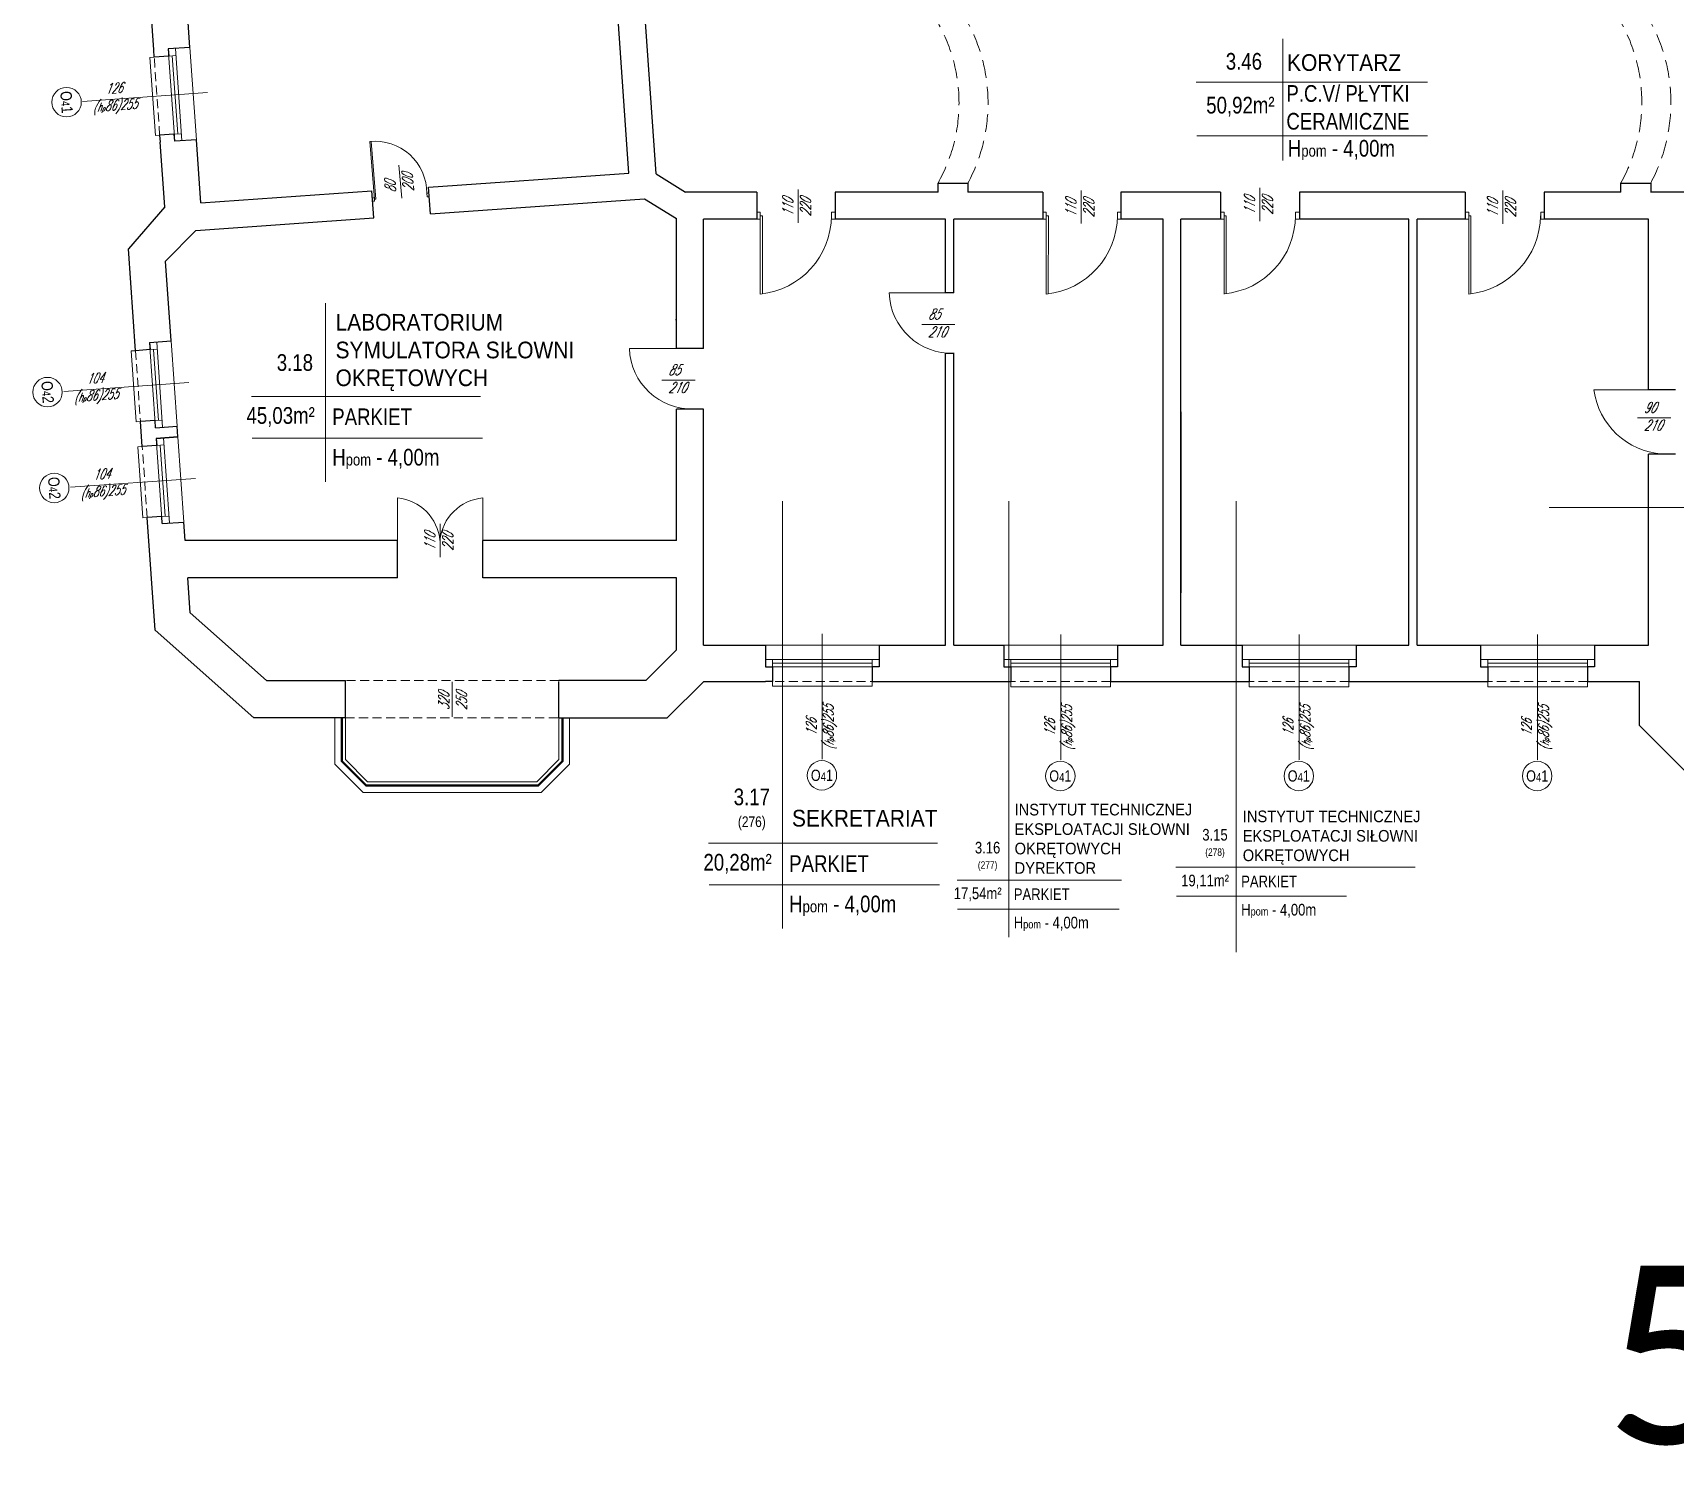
# Model space of a CAD drawing. Header units: millimetres. Extents: x -18485 to 40303, y -22087 to 35064.
# Drawn here: x 1768 to 4075, y -3885 to -1853 of the extents above; entities that cross this region are included whole.
import ezdxf

# ---------------------------------------------------------------- set-up
doc = ezdxf.new("R2010")
doc.units = ezdxf.units.MM
doc.linetypes.add('DASHED', pattern=[19.05, 12.7, -6.35])
doc.layers.get('0').update_dxf_attribs({"lineweight": 25})
for name, color, linetype, lineweight in [('01 parter - ściany', 2, 'Continuous', 25), ('03-01_okna', 5, 'Continuous', 15), ('03_drzwi', 1, 'Continuous', 0), ('04-1_widok', 251, 'Continuous', 5), ('04-2_nad', 251, 'DASHED', 5), ('05-03_opis', 10, 'Continuous', 5)]:
    doc.layers.add(name, color=color, linetype=linetype, lineweight=lineweight)
doc.styles.add('ariel', font='arial.ttf', dxfattribs={"width": 0.8})
doc.styles.add('ariel_wym', font='simplex.shx', dxfattribs={"width": 0.65, "oblique": 25})
doc.styles.get("Standard").update_dxf_attribs({"font": 'txt.shx'})

msp = doc.modelspace()

# ---------------------------------------------------------------- linework, layer by layer
at = {"layer": '01 parter - ściany'}
for p, q in [((1937.6, -1877.5), (1922.9, -1667.5)), ((1988.4, -1874), (1973.8, -1664)), ((2605.3, -2050.4), (2590.1, -1834.4)), ((2643.4, -2051.7), (2628.1, -1831.8)), ((1938.3, -1887.5), (1937.6, -1877.5)), ((1958.7, -1886.1), (1938.3, -1887.5)), ((1988.4, -1874), (1958, -1876.1)), ((1958, -1876.1), (1958.7, -1886.1)), ((1966.4, -1995.8), (1945.9, -1997.2)), ((1945.9, -1997.2), (1946.6, -2007.2)), ((1953, -2098), (1946.6, -2007.2)), ((1967.1, -2005.8), (1966.4, -1995.8)), ((1997.5, -2003.7), (1967.1, -2005.8)), ((2003.7, -2092.4), (1997.5, -2003.7)), ((2323.6, -2070.1), (2605.3, -2050.4)), ((2643.4, -2051.7), (2684.8, -2077.4)), ((2003.7, -2092.4), (2243.9, -2075.6)), ((2246.6, -2113.3), (2243.9, -2075.6)), ((2326.3, -2107.7), (2323.6, -2070.1)), ((3039.6, -2077.4), (3039.6, -2064.4)), ((3039.6, -2064.4), (3081.6, -2064.4)), ((3081.6, -2064.4), (3081.6, -2077.4)), ((3999, -2077.4), (3999, -2064.3)), ((3999, -2064.4), (4041, -2064.4)), ((4041, -2064.4), (4041, -2077.4)), ((1953, -2098), (1902, -2156.7)), ((1953, -2098), (1902, -2156.7)), ((2326.3, -2107.7), (2627.2, -2086.4)), ((2627.2, -2086.4), (2671.9, -2114.2)), ((2784.8, -2077.4), (2684.8, -2077.4)), ((2784.8, -2077.4), (2784.8, -2115.4)), ((3039.6, -2077.4), (2894.8, -2077.4)), ((2894.8, -2077.4), (2894.8, -2115.4)), ((3186.6, -2077.4), (3081.6, -2077.4)), ((3186.6, -2077.4), (3186.6, -2115.4)), ((3436.6, -2077.4), (3296.6, -2077.4)), ((3296.6, -2077.4), (3296.6, -2115.4)), ((3436.6, -2077.4), (3436.6, -2115.4)), ((3780.3, -2077.4), (3547.2, -2077.4)), ((3547.2, -2077.4), (3547.2, -2115.4)), ((3780.3, -2077.4), (3780.3, -2115.4)), ((3999, -2077.4), (3891.3, -2077.4)), ((3891.3, -2077.4), (3891.3, -2115.4)), ((4264.6, -2077.4), (4040.8, -2077.4)), ((1996.5, -2131), (2246.6, -2113.3)), ((2671.9, -2296.9), (2671.9, -2114.2)), ((2784.8, -2115.4), (2709.9, -2115.4)), ((2709.9, -2296.9), (2709.9, -2115.4)), ((3049.9, -2115.4), (2894.8, -2115.4)), ((3049.9, -2218.7), (3049.9, -2115.4)), ((3186.6, -2115.4), (3061.9, -2115.4)), ((3061.9, -2218.7), (3061.9, -2115.4)), ((3355.9, -2115.4), (3296.6, -2115.4)), ((3355.9, -2713.4), (3355.9, -2115.4)), ((3436.6, -2115.4), (3380.9, -2115.4)), ((3380.9, -2713.4), (3380.9, -2115.4)), ((3700.9, -2115.4), (3547.2, -2115.4)), ((3700.9, -2713.4), (3700.9, -2115.4)), ((3780.3, -2115.4), (3712.9, -2115.4)), ((3712.9, -2713.4), (3712.9, -2115.4)), ((3712.9, -2713.4), (3712.9, -2115.4)), ((4037.9, -2115.4), (3891.3, -2115.4)), ((4037.9, -2355.1), (4037.9, -2115.4)), ((1954.3, -2174.2), (1996.5, -2131)), ((1912, -2299.9), (1902, -2156.7)), ((1912, -2299.9), (1902, -2156.7)), ((1962.1, -2286.3), (1954.3, -2174.2)), ((2671.9, -2296.9), (2671.9, -2199.7)), ((3061.9, -2218.7), (3049.9, -2218.7)), ((2670.7, -2256.7), (2671.9, -2255.5)), ((1932.4, -2298.4), (1912, -2299.9)), ((1931.7, -2288.5), (1962.1, -2286.3)), ((1931.7, -2288.5), (1932.4, -2298.4)), ((2709.9, -2296.9), (2671.9, -2296.9)), ((3049.9, -2713.4), (3049.9, -2303.7)), ((3062, -2303.7), (3049.9, -2303.7)), ((3061.9, -2713.4), (3061.9, -2303.7)), ((4075.9, -2355.1), (4037.9, -2355.1)), ((1939.4, -2398.2), (1918.9, -2399.6)), ((1921.4, -2434.5), (1918.9, -2399.6)), ((1921.4, -2434.5), (1918.9, -2399.6)), ((1921.4, -2434.5), (1918.9, -2399.6)), ((1940.1, -2408.2), (1939.4, -2398.2)), ((2671.9, -2566.7), (2671.9, -2381.9)), ((2710, -2381.9), (2671.9, -2381.9)), ((2709.9, -2713.4), (2710, -2381.9)), ((1940.1, -2408.2), (1970.5, -2406)), ((1941.1, -2423.1), (1971.6, -2421)), ((1971.6, -2421), (1941.1, -2423.1)), ((1971.6, -2421), (1970.5, -2406)), ((1971.6, -2421), (1970.5, -2406)), ((1941.8, -2433.1), (1921.4, -2434.5)), ((1941.1, -2423.1), (1941.8, -2433.1)), ((4037.9, -2713.4), (4037.9, -2445.1)), ((4075.9, -2445.1), (4037.9, -2445.1)), ((1948.8, -2532.9), (1928.4, -2534.3)), ((1939.4, -2692.3), (1928.4, -2534.3)), ((1939.4, -2692.3), (1928.4, -2534.3)), ((1949.5, -2542.8), (1948.8, -2532.9)), ((1949.5, -2542.8), (1979.9, -2540.7)), ((1981.7, -2566.7), (1979.9, -2540.7)), ((2218.5, -2566.7), (1981.7, -2566.7)), ((2280.2, -2566.7), (2218.5, -2566.7)), ((2280.2, -2619.2), (2280.2, -2566.7)), ((2571.9, -2566.7), (2400.2, -2566.7)), ((2400.2, -2619.2), (2400.2, -2566.7)), ((2671.9, -2566.7), (2571.9, -2566.7)), ((2280.2, -2619.2), (1985.4, -2619.2)), ((1988.8, -2668), (1985.4, -2619.2)), ((2671.9, -2619.2), (2400.2, -2619.2)), ((2671.9, -2720.3), (2671.9, -2619.2)), ((1988.8, -2668), (2095.9, -2763.1)), ((1939.4, -2692.3), (2078.3, -2815.7)), ((2671.9, -2720.3), (2629.1, -2763.1)), ((2709.9, -2713.4), (2796.9, -2713.4)), ((2796.9, -2713.4), (2796.9, -2743.9)), ((2956.9, -2713.4), (3049.9, -2713.4)), ((2956.9, -2713.4), (2956.9, -2743.9)), ((3061.9, -2713.4), (3131.9, -2713.4)), ((3131.9, -2713.4), (3131.9, -2743.9)), ((3291.9, -2713.4), (3355.9, -2713.4)), ((3291.9, -2713.4), (3291.9, -2743.9)), ((3380.9, -2713.4), (3466.9, -2713.4)), ((3466.9, -2713.4), (3466.9, -2743.9)), ((3626.9, -2713.4), (3700.9, -2713.4)), ((3626.9, -2713.4), (3626.9, -2743.9)), ((3712.9, -2713.4), (3801.9, -2713.4)), ((3801.9, -2713.4), (3801.9, -2743.9)), ((3961.9, -2713.4), (4037.9, -2713.4)), ((3961.9, -2713.4), (3961.9, -2743.9)), ((2796.9, -2743.9), (2806.9, -2743.9)), ((2806.9, -2743.9), (2806.9, -2764.4)), ((2956.9, -2743.9), (2946.9, -2743.9)), ((2946.9, -2743.9), (2946.9, -2764.4)), ((3131.9, -2743.9), (3141.9, -2743.9)), ((3141.9, -2743.9), (3141.9, -2764.4)), ((3291.9, -2743.9), (3281.9, -2743.9)), ((3281.9, -2743.9), (3281.9, -2764.4)), ((3466.9, -2743.9), (3476.9, -2743.9)), ((3476.9, -2743.9), (3476.9, -2764.4)), ((3626.9, -2743.9), (3616.9, -2743.9)), ((3616.9, -2743.9), (3616.9, -2764.4)), ((3801.9, -2743.9), (3811.9, -2743.9)), ((3811.9, -2743.9), (3811.9, -2764.4)), ((3961.9, -2743.9), (3951.9, -2743.9)), ((3951.9, -2743.9), (3951.9, -2764.4)), ((2095.9, -2763.1), (2206.9, -2763.1)), ((2206.9, -2815.7), (2206.9, -2763.1)), ((2629.1, -2763.1), (2506.9, -2763.1)), ((2506.9, -2815.7), (2506.9, -2764.7)), ((2710.3, -2764.4), (2659, -2815.7)), ((2710.3, -2764.4), (2796.9, -2764.4)), ((2806.9, -2764.4), (2796.9, -2764.4)), ((2946.9, -2764.4), (2956.9, -2764.4)), ((2956.9, -2764.4), (3141.9, -2764.4)), ((3281.9, -2764.4), (3476.9, -2764.4)), ((3616.9, -2764.4), (3811.9, -2764.4)), ((3951.9, -2764.4), (4024.9, -2764.4)), ((4024.9, -2826.4), (4024.9, -2764.4)), ((2206.9, -2815.7), (2078.3, -2815.7)), ((2506.9, -2815.7), (2659, -2815.7)), ((4109.9, -2911.4), (4024.9, -2826.4))]:
    msp.add_line(p, q, dxfattribs=at)
at = {"layer": '03-01_okna', "linetype": 'DASHED'}
for p, q in [((1945.9, -1997.2), (1938.3, -1887.5)), ((1912, -2299.9), (1918.9, -2399.6)), ((1928.4, -2534.3), (1921.4, -2434.5)), ((2956.9, -2764.4), (2796.9, -2764.4)), ((3281.9, -2764.4), (3131.9, -2764.4)), ((3616.9, -2764.4), (3476.9, -2764.4)), ((3951.9, -2764.4), (3811.9, -2764.4))]:
    msp.add_line(p, q, dxfattribs=at)
at = {"layer": '03-01_okna', "linetype": 'Continuous', "lineweight": 0}
for p, q in [((1967.1, -2005.8), (1958, -1876.1)), ((1968.7, -1885.4), (1958.7, -1886.1)), ((1971.4, -1995.5), (1963.7, -1885.7)), ((1977.1, -2005.1), (1968, -1875.4)), ((1976.4, -1995.1), (1966.4, -1995.8)), ((1940.1, -2408.2), (1931.7, -2288.5)), ((1942.4, -2297.7), (1932.4, -2298.4)), ((1944.4, -2397.9), (1937.4, -2298.1)), ((1950.1, -2407.5), (1941.7, -2287.8)), ((1949.4, -2397.5), (1939.4, -2398.2)), ((1959.5, -2542.2), (1951.1, -2422.4)), ((1949.5, -2542.8), (1941.1, -2423.1)), ((1951.8, -2432.4), (1941.8, -2433.1)), ((1953.8, -2532.5), (1946.8, -2432.8)), ((1958.8, -2532.2), (1948.8, -2532.9)), ((2956.9, -2733.9), (2796.9, -2733.9)), ((2956.9, -2743.9), (2796.9, -2743.9)), ((2806.9, -2733.9), (2806.9, -2743.9)), ((2946.9, -2738.9), (2806.9, -2738.9)), ((2946.9, -2733.9), (2946.9, -2743.9)), ((3291.9, -2733.9), (3131.9, -2733.9)), ((3291.9, -2743.9), (3131.9, -2743.9)), ((3141.9, -2733.9), (3141.9, -2743.9)), ((3281.9, -2738.9), (3141.9, -2738.9)), ((3281.9, -2733.9), (3281.9, -2743.9)), ((3626.9, -2733.9), (3466.9, -2733.9)), ((3626.9, -2743.9), (3466.9, -2743.9)), ((3476.9, -2733.9), (3476.9, -2743.9)), ((3616.9, -2738.9), (3476.9, -2738.9)), ((3616.9, -2733.9), (3616.9, -2743.9)), ((3961.9, -2733.9), (3801.9, -2733.9)), ((3961.9, -2743.9), (3801.9, -2743.9)), ((3811.9, -2733.9), (3811.9, -2743.9)), ((3951.9, -2738.9), (3811.9, -2738.9)), ((3951.9, -2733.9), (3951.9, -2743.9))]:
    msp.add_line(p, q, dxfattribs=at)
for points in [[(1945.9, -1997.2), (1940, -1997.7), (1932.3, -1887.9), (1938.3, -1887.5)], [(1918.9, -2399.6), (1913, -2400), (1906, -2300.3), (1912, -2299.9)], [(1928.4, -2534.3), (1922.4, -2534.7), (1915.4, -2435), (1921.4, -2434.5)], [(2946.9, -2764.4), (2946.9, -2771.1), (2806.9, -2771.1), (2806.9, -2764.4)], [(3281.9, -2764.4), (3281.9, -2772), (3141.9, -2772), (3141.9, -2764.4)], [(3616.9, -2764.4), (3616.9, -2772), (3476.9, -2772), (3476.9, -2764.4)], [(3951.9, -2764.4), (3951.9, -2772), (3811.9, -2772), (3811.9, -2764.4)]]:
    msp.add_lwpolyline(points, dxfattribs=at)
at = {"layer": '03_drzwi'}
for p, q in [((2247.6, -2087.3), (2241, -2006.1)), ((2249.5, -2087.2), (2242.9, -2006)), ((2286, -2085.9), (2282.1, -2039.4)), ((2843.1, -2120.2), (2843.1, -2073.5)), ((3240.8, -2121.4), (3240.8, -2074.8)), ((3491.9, -2117.9), (3491.9, -2071.2)), ((3833.3, -2121.5), (3833.3, -2074.9)), ((2244.4, -2085.1), (2247.4, -2084.8)), ((2244.9, -2090.1), (2247.8, -2089.8)), ((2247.8, -2089.8), (2247.4, -2084.8)), ((2247.6, -2087.3), (2249.5, -2087.2)), ((2324.2, -2078.6), (2321.2, -2078.8)), ((2321.6, -2083.8), (2321.2, -2078.8)), ((2324.6, -2083.6), (2321.6, -2083.8)), ((2784.8, -2105.4), (2789.8, -2105.4)), ((2789.8, -2115.4), (2784.8, -2115.4)), ((2789.8, -2105.4), (2789.8, -2115.4)), ((2789.8, -2110.4), (2789.8, -2220.4)), ((2792.8, -2110.4), (2789.8, -2110.4)), ((2792.8, -2110.4), (2792.7, -2220.1)), ((2889.8, -2115.4), (2889.8, -2105.4)), ((2889.8, -2105.4), (2894.8, -2105.4)), ((2894.8, -2115.4), (2889.8, -2115.4)), ((3186.6, -2105.4), (3191.6, -2105.4)), ((3191.6, -2115.4), (3186.6, -2115.4)), ((3191.6, -2105.4), (3191.6, -2115.4)), ((3191.6, -2110.4), (3191.6, -2220.4)), ((3194.6, -2110.4), (3191.6, -2110.4)), ((3194.6, -2110.4), (3194.5, -2220.1)), ((3291.6, -2115.4), (3291.6, -2105.4)), ((3291.6, -2105.4), (3296.6, -2105.4)), ((3296.6, -2115.4), (3291.6, -2115.4)), ((3436.6, -2105.4), (3441.6, -2105.4)), ((3441.6, -2115.4), (3436.6, -2115.4)), ((3441.6, -2105.4), (3441.6, -2115.4)), ((3441.6, -2110.4), (3441.6, -2220.4)), ((3444.6, -2110.4), (3441.6, -2110.4)), ((3444.6, -2110.4), (3444.5, -2220.1)), ((3541.6, -2115.4), (3541.6, -2105.4)), ((3541.6, -2105.4), (3546.6, -2105.4)), ((3546.6, -2115.4), (3541.6, -2115.4)), ((3780.3, -2105.4), (3785.3, -2105.4)), ((3785.3, -2115.4), (3780.3, -2115.4)), ((3785.3, -2105.4), (3785.3, -2115.4)), ((3785.3, -2110.4), (3785.3, -2220.4)), ((3788.3, -2110.4), (3785.3, -2110.4)), ((3788.3, -2110.4), (3788.2, -2220.1)), ((3886.3, -2115.4), (3886.3, -2105.4)), ((3886.3, -2105.4), (3891.3, -2105.4)), ((3891.3, -2115.4), (3886.3, -2115.4)), ((3055.9, -2218.7), (2970.9, -2218.7)), ((3016.6, -2263.3), (3063.2, -2263.3)), ((2690.9, -2296.9), (2605.9, -2296.9)), ((2651.6, -2341.5), (2698.2, -2341.5)), ((4056.9, -2355.1), (3961.1, -2355.1)), ((4022.4, -2394.4), (4069, -2394.4)), ((2280.2, -2566.7), (2280.2, -2506.7)), ((2400.2, -2566.7), (2400.2, -2506.7)), ((2340.2, -2590), (2340.2, -2543.3)), ((2356.9, -2814.3), (2356.9, -2765.3))]:
    msp.add_line(p, q, dxfattribs=at)
for centre, radius, start, end in [((2248.6, -2078.3), 72.6, 359.6399, 96.0292), ((2779, -2110.2), 110.7, 275.5697, 359.8829), ((3180.8, -2110.1), 110.8, 275.5908, 359.8618), ((3432, -2110.7), 109.6, 275.0155, 0.1756), ((3773.5, -2108.3), 112.7, 275.962, 358.9228), ((3058.9, -2215.7), 88.1, 181.9584, 271.9467), ((2693.9, -2293.9), 88.1, 181.9584, 271.9467), ((4064.7, -2340.7), 104.7, 187.9037, 265.7106), ((2273.7, -2572.7), 66.3, 5.1908, 84.3879), ((2405.7, -2572.7), 66.2, 94.7796, 174.8023)]:
    msp.add_arc(centre, radius, start, end, dxfattribs=at)
at = {"layer": '04-1_widok'}
for p, q in [((1988.4, -1874), (1997.5, -2003.7)), ((1970.5, -2406), (1962.1, -2286.3)), ((1971.6, -2421), (1979.9, -2540.7)), ((2796.9, -2713.4), (2956.9, -2713.4)), ((3131.9, -2713.4), (3291.9, -2713.4)), ((3466.9, -2713.4), (3626.9, -2713.4)), ((3801.9, -2713.4), (3961.9, -2713.4)), ((2191.9, -2815.7), (2191.9, -2880.7)), ((2206.9, -2815.7), (2206.9, -2874.4)), ((2506.9, -2815.7), (2506.9, -2874.4)), ((2521.9, -2815.7), (2521.9, -2880.7)), ((2191.9, -2880.7), (2231.9, -2920.7)), ((2206.9, -2874.4), (2238.1, -2905.7)), ((2506.9, -2874.4), (2475.7, -2905.7)), ((2521.9, -2880.7), (2481.9, -2920.7)), ((2475.7, -2905.7), (2238.1, -2905.7)), ((2481.9, -2920.7), (2231.9, -2920.7))]:
    msp.add_line(p, q, dxfattribs=at)
at = {"layer": '04-1_widok', "const_width": 3}
msp.add_lwpolyline([(2511.9, -2815.7), (2511.9, -2876.5), (2477.8, -2910.7), (2236.1, -2910.7), (2201.9, -2876.5), (2201.9, -2815.7)], dxfattribs=at)
at = {"layer": '04-2_nad'}
for p, q in [((2506.9, -2763.1), (2206.9, -2763.1)), ((2206.9, -2815.7), (2506.9, -2815.7))]:
    msp.add_line(p, q, dxfattribs=at)
at = {"layer": '04-2_nad', "ltscale": 2}
for centre, radius, start, end in [((2839.6, -1951.9), 229.4, 330.6356, 29.3644), ((2871.6, -1951.9), 238.2, 331.812, 28.188), ((3797.4, -1951.3), 231, 330.7292, 29.2708), ((3829.2, -1951.4), 240, 331.9121, 28.0879)]:
    msp.add_arc(centre, radius, start, end, dxfattribs=at)
at = {"layer": '05-03_opis'}
for p, q in [((3523.8, -1861.9), (3523.8, -2033)), ((3402, -1922.6), (3727.1, -1922.6)), ((3403.1, -1998.2), (3727.1, -1998.2)), ((2178.8, -2233.1), (2178.8, -2484)), ((2075.1, -2364.2), (2396.8, -2364.2)), ((3381.1, -2385.8), (3381.1, -2640.1)), ((2075.9, -2422.6), (2399.6, -2422.6)), ((2820.8, -2511.1), (2820.8, -3111.6)), ((3138.8, -2511.3), (3138.8, -3123.7)), ((3458.2, -2511.3), (3458.2, -3144.6)), ((3898.3, -2520.4), (4677.7, -2520.4)), ((2717.1, -2991.8), (3038.8, -2991.8)), ((3066.3, -3043.5), (3297.4, -3043.5)), ((3373.7, -3025.5), (3710, -3025.5)), ((2717.9, -3050.2), (3041.6, -3050.2)), ((3374.6, -3066.3), (3613.4, -3066.3)), ((3067, -3084.4), (3293.9, -3084.4))]:
    msp.add_line(p, q, dxfattribs=at)
at = {"layer": '05-03_opis', "lineweight": 0}
for p, q in [((2013.3, -1937.4), (1837.7, -1949.7)), ((1986.7, -2344.8), (1811.1, -2357.1)), ((1996.1, -2479.4), (1820.5, -2491.7)), ((2876.9, -2697.8), (2876.9, -2873.8)), ((3211.9, -2698.7), (3211.9, -2874.7)), ((3546.9, -2698.7), (3546.9, -2874.7)), ((3881.9, -2698.7), (3881.9, -2874.7))]:
    msp.add_line(p, q, dxfattribs=at)
for centre in [(1815.1, -1950.8), (1788.4, -2358.1), (1797.8, -2492.8), (2876.4, -2896.5), (3211.4, -2897.4), (3546.4, -2897.4), (3881.4, -2897.4)]:
    msp.add_circle(centre, 20.7, dxfattribs=at)

# ---------------------------------------------------------------- texts
at = {"insert": (3976.3, -3585.2), "char_height": 2.5, "width": 3076.14, "attachment_point": 1}
msp.add_mtext('{\\fCalibri|b0|i0|c0|p34;\\H100x;53,27 m2}', dxfattribs=at)
at = {"layer": '03_drzwi', "char_height": 15, "width": 160.59, "attachment_point": 7, "style": 'ariel_wym'}
for s, insert, rotation in [('80\\P200', (2303, -2075.6), 94.3675), ('110\\P220', (2860.9, -2111.2), 90), ('110\\P220', (3258.7, -2112.5), 90), ('110\\P220', (3509.8, -2108.9), 90), ('110\\P220', (3851.2, -2112.6), 90), ('110\\P220', (2358.1, -2581), 90), ('320\\P250', (2377.6, -2804.8), 90)]:
    msp.add_mtext(s, dxfattribs=dict(at, insert=insert, rotation=rotation))
for s, insert in [('85\\P210', (3025.5, -2281.1)), ('85\\P210', (2660.5, -2359.3)), ('90\\P210', (4031.3, -2412.2))]:
    msp.add_mtext(s, dxfattribs=dict(at, insert=insert))
at = {"layer": '05-03_opis', "style": 'ariel'}
for s, insert, char_height, width, attachment_point in [('{\\fArial|b0|i0|c238|p34;3.46}', (3469.3, -1893.6), 23.423, 108.913, 5), ('\\W0.9;{\\fArial|b0|i0|c238|p34;KORYTARZ}', (3529.9, -1895.3), 23.423, 356.637, 4), ('{\\fArial|b0|i0|c238|p34;P.C.V/ PŁYTKI CERAMICZNE}', (3529, -1958.3), 23.423, 322.789, 4), ('{\\fArial|b0|i0|c238|p34;50,92m²}', (3464.4, -1957.2), 23.423, 108.913, 5), ('{\\fArial|b0|i0|c238|p34; H\\H0.7x;pom\\H1.429x; - 4,00m}', (3523.8, -2018.1), 23.423, 322.789, 4), ('\\W0.9;{\\fArial|b0|i0|c238|p34;LABORATORIUM SYMULATORA SIŁOWNI OKRĘTOWYCH}', (2193, -2302.5), 23.423, 356.637, 4), ('{\\fArial|b0|i0|c238|p34;3.18}', (2135.9, -2316.7), 23.423, 108.913, 5), ('{\\fArial|b0|i0|c238|p34;45,03m²}', (2115.9, -2393.1), 23.423, 108.913, 5), (' PARKIET', (2181.1, -2392.8), 23.42, 322.789, 4), ('{\\fArial|b0|i0|c238|p34; H\\H0.7x;pom\\H1.429x; - 4,00m}', (2181.1, -2452), 23.423, 322.789, 4), ('{\\fArial|b0|i0|c238|p34;3.17\\P\\H0.6404x;(276)}', (2777.9, -2944.3), 23.423, 108.913, 5), ('\\W0.9;{\\fArial|b0|i0|c238|p34;SEKRETARIAT}', (2834.3, -2956.8), 23.423, 356.637, 4), ('\\W0.9;{\\fArial|b0|i0|c238|p34;INSTYTUT TECHNICZNEJ EKSPLOATACJI SIŁOWNI OKRĘTOWYCH\\PDYREKTOR}', (3147.1, -2985.7), 16.396, 249.646, 4), ('\\W0.9;{\\fArial|b0|i0|c238|p34;INSTYTUT TECHNICZNEJ EKSPLOATACJI SIŁOWNI OKRĘTOWYCH}', (3467.7, -2983.9), 16.396, 249.646, 4), ('{\\fArial|b0|i0|c238|p34;3.15\\P\\H0.6404x;(278)}', (3428.7, -2992.2), 16.396, 76.239, 5), ('{\\fArial|b0|i0|c238|p34;3.16\\P\\H0.6404x;(277)}', (3109.2, -3010.3), 16.396, 76.239, 5), ('{\\fArial|b0|i0|c238|p34;20,28m²}', (2757.9, -3020.7), 23.423, 108.913, 5), (' PARKIET', (2823.1, -3020.4), 23.42, 322.789, 4), ('{\\fArial|b0|i0|c238|p34;19,11m²}', (3414.8, -3045.7), 16.396, 76.239, 5), (' PARKIET', (3460.4, -3045.5), 16.4, 225.952, 4), ('{\\fArial|b0|i0|c238|p34; H\\H0.7x;pom\\H1.429x; - 4,00m}', (2823.1, -3079.6), 23.423, 322.789, 4), ('{\\fArial|b0|i0|c238|p34;17,54m²}', (3095.3, -3063.7), 16.396, 76.239, 5), (' PARKIET', (3140.9, -3063.5), 16.4, 225.952, 4), ('{\\fArial|b0|i0|c238|p34; H\\H0.7x;pom\\H1.429x; - 4,00m}', (3460.4, -3086.9), 16.396, 225.952, 4), ('{\\fArial|b0|i0|c238|p34; H\\H0.7x;pom\\H1.429x; - 4,00m}', (3140.9, -3105), 16.396, 225.952, 4)]:
    msp.add_mtext(s, dxfattribs=dict(at, insert=insert, char_height=char_height, width=width, attachment_point=attachment_point))
at = {"layer": '05-03_opis', "lineweight": 0, "attachment_point": 5}
for s, insert, char_height, width, rotation, style in [('O{\\H0.7576x;4}1', (1815.1, -1950.8), 15.84, 75.194, 274, 'ariel'), ('126\\P({\\H0.8333x;h\\H0.6x;p}86)255', (1882.4, -1945.5), 14.4, 62.661, 4, 'ariel_wym'), ('104\\P({\\H0.8333x;h\\H0.6x;p}86)255', (1855.8, -2352.9), 14.4, 62.661, 4, 'ariel_wym'), ('O{\\H0.7576x;4}2', (1788.4, -2358.1), 15.84, 75.194, 274, 'ariel'), ('104\\P({\\H0.8333x;h\\H0.6x;p}86)255', (1865.2, -2487.5), 14.4, 62.661, 4, 'ariel_wym'), ('O{\\H0.7576x;4}2', (1797.8, -2492.8), 15.84, 75.194, 274, 'ariel'), ('126\\P({\\H0.8333x;h\\H0.6x;p}86)255', (2875.8, -2828.9), 14.4, 62.661, 90, 'ariel_wym'), ('126\\P({\\H0.8333x;h\\H0.6x;p}86)255', (3210.8, -2829.8), 14.4, 62.661, 90, 'ariel_wym'), ('126\\P({\\H0.8333x;h\\H0.6x;p}86)255', (3545.8, -2829.8), 14.4, 62.661, 90, 'ariel_wym'), ('126\\P({\\H0.8333x;h\\H0.6x;p}86)255', (3880.8, -2829.8), 14.4, 62.661, 90, 'ariel_wym')]:
    msp.add_mtext(s, dxfattribs=dict(at, insert=insert, char_height=char_height, width=width, rotation=rotation, style=style))
at = {"layer": '05-03_opis', "lineweight": 0, "char_height": 15.84, "width": 75.194, "attachment_point": 5, "style": 'ariel'}
for insert in [(2876.4, -2896.5), (3211.4, -2897.4), (3546.4, -2897.4), (3881.4, -2897.4)]:
    msp.add_mtext('O{\\H0.7576x;4}1', dxfattribs=dict(at, insert=insert))

doc.saveas('drawing.dxf')
